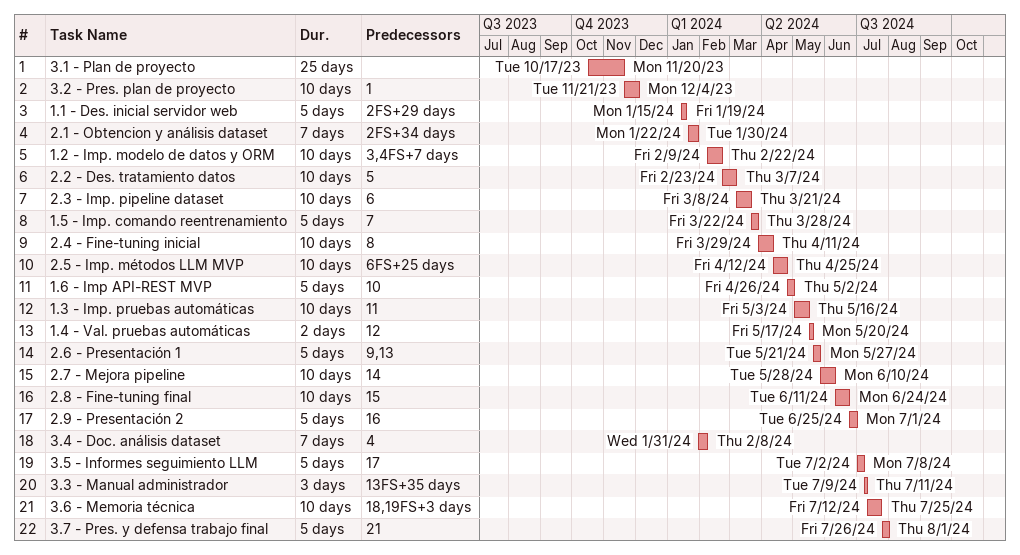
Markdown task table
| ID | Task | Duration | Start | Finish | Predecessors |
|---|---|---|---|---|---|
| 1 | 3.1 - Plan de proyecto | 25d | 2023-10-17 | 2023-11-20 |  |
| 2 | 3.2 - Pres. plan de proyecto | 10d | 2023-11-21 | 2023-12-04 | 1 |
| 3 | 1.1 - Des. inicial servidor web | 5d | 2024-01-15 | 2024-01-19 | 2FS+29d |
| 4 | 2.1 - Obtencion y análisis dataset | 7d | 2024-01-22 | 2024-01-30 | 2FS+34d |
| 5 | 1.2 - Imp. modelo de datos y ORM | 10d | 2024-02-09 | 2024-02-22 | 3, 4FS+7d |
| 6 | 2.2 - Des. tratamiento datos | 10d | 2024-02-23 | 2024-03-07 | 5 |
| 7 | 2.3 - Imp. pipeline dataset | 10d | 2024-03-08 | 2024-03-21 | 6 |
| 8 | 1.5 - Imp. comando reentrenamiento | 5d | 2024-03-22 | 2024-03-28 | 7 |
| 9 | 2.4 - Fine-tuning inicial | 10d | 2024-03-29 | 2024-04-11 | 8 |
| 10 | 2.5 - Imp. métodos LLM MVP | 10d | 2024-04-12 | 2024-04-25 | 6FS+25d |
| 11 | 1.6 - Imp API-REST MVP | 5d | 2024-04-26 | 2024-05-02 | 10 |
| 12 | 1.3 - Imp. pruebas automáticas | 10d | 2024-05-03 | 2024-05-16 | 11 |
| 13 | 1.4 - Val. pruebas automáticas | 2d | 2024-05-17 | 2024-05-20 | 12 |
| 14 | 2.6 - Presentación 1 | 5d | 2024-05-21 | 2024-05-27 | 9, 13 |
| 15 | 2.7 - Mejora pipeline | 10d | 2024-05-28 | 2024-06-10 | 14 |
| 16 | 2.8 - Fine-tuning final | 10d | 2024-06-11 | 2024-06-24 | 15 |
| 17 | 2.9 - Presentación 2 | 5d | 2024-06-25 | 2024-07-01 | 16 |
| 18 | 3.4 - Doc. análisis dataset | 7d | 2024-01-31 | 2024-02-08 | 4 |
| 19 | 3.5 - Informes seguimiento LLM | 5d | 2024-07-02 | 2024-07-08 | 17 |
| 20 | 3.3 - Manual administrador | 3d | 2024-07-09 | 2024-07-11 | 13FS+35d |
| 21 | 3.6 - Memoria técnica | 10d | 2024-07-12 | 2024-07-25 | 18, 19FS+3d |
| 22 | 3.7 - Pres. y defensa trabajo final | 5d | 2024-07-26 | 2024-08-01 | 21 |
